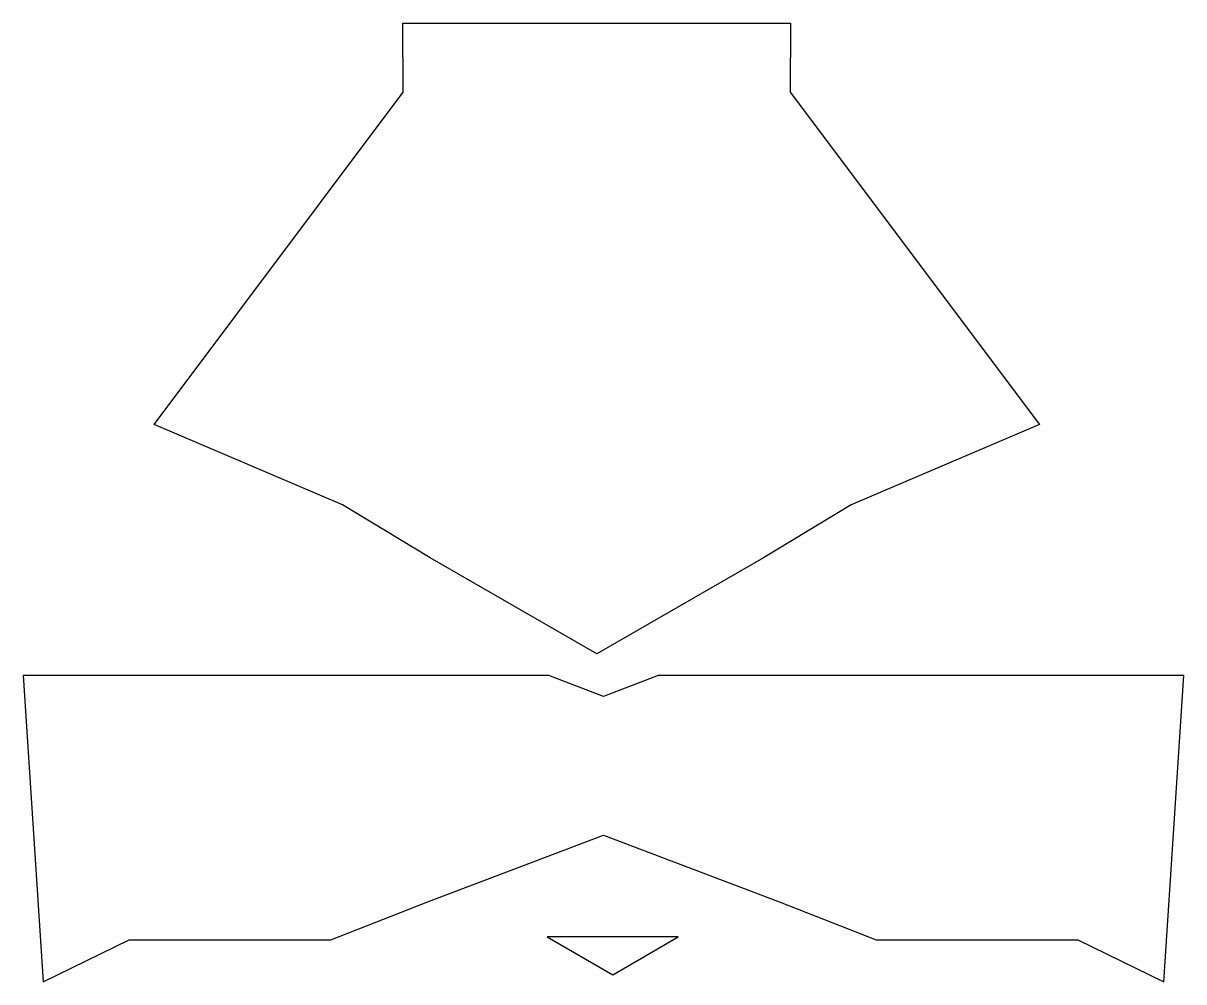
# Model space of a CAD drawing. Header units: inches. Extents: x 5.21 to 15, y 6.25 to 14.33.
import ezdxf

# ---------------------------------------------------------------- set-up
doc = ezdxf.new("R2010")
doc.units = ezdxf.units.IN
doc.header["$MEASUREMENT"] = 0

msp = doc.modelspace()

# ---------------------------------------------------------------- linework, layer by layer
for p, q in [((8.4128, 14.3294), (11.6826, 14.3294)), ((8.4161, 13.7493), (8.4128, 14.3294)), ((11.6826, 14.3294), (11.6793, 13.7493)), ((6.3139, 10.9463), (8.4161, 13.7493)), ((11.6793, 13.7493), (13.7815, 10.9463)), ((7.9026, 10.2688), (6.3139, 10.9463)), ((13.7815, 10.9463), (12.1927, 10.2688)), ((8.6429, 9.8224), (7.9026, 10.2688)), ((12.1927, 10.2688), (11.4524, 9.8224)), ((10.0477, 9.0104), (8.6429, 9.8224)), ((11.4524, 9.8224), (10.0477, 9.0104))]:
    msp.add_line(p, q)
for points in [[(14.9979, 8.8279), (11.6043, 8.8279), (10.5657, 8.8279), (10.1043, 8.6533), (9.6429, 8.8279), (8.6043, 8.8279), (5.2108, 8.8279), (5.3802, 6.2462), (6.1056, 6.5997), (7.8038, 6.5997), (8.6158, 6.9182), (10.1043, 7.4813), (11.5928, 6.9182), (12.4049, 6.5997), (14.1031, 6.5997), (14.8285, 6.2462)], [(9.63, 6.6242), (10.1818, 6.3052), (10.7337, 6.6242)]]:
    msp.add_lwpolyline(points, close=True)

doc.saveas('drawing.dxf')
